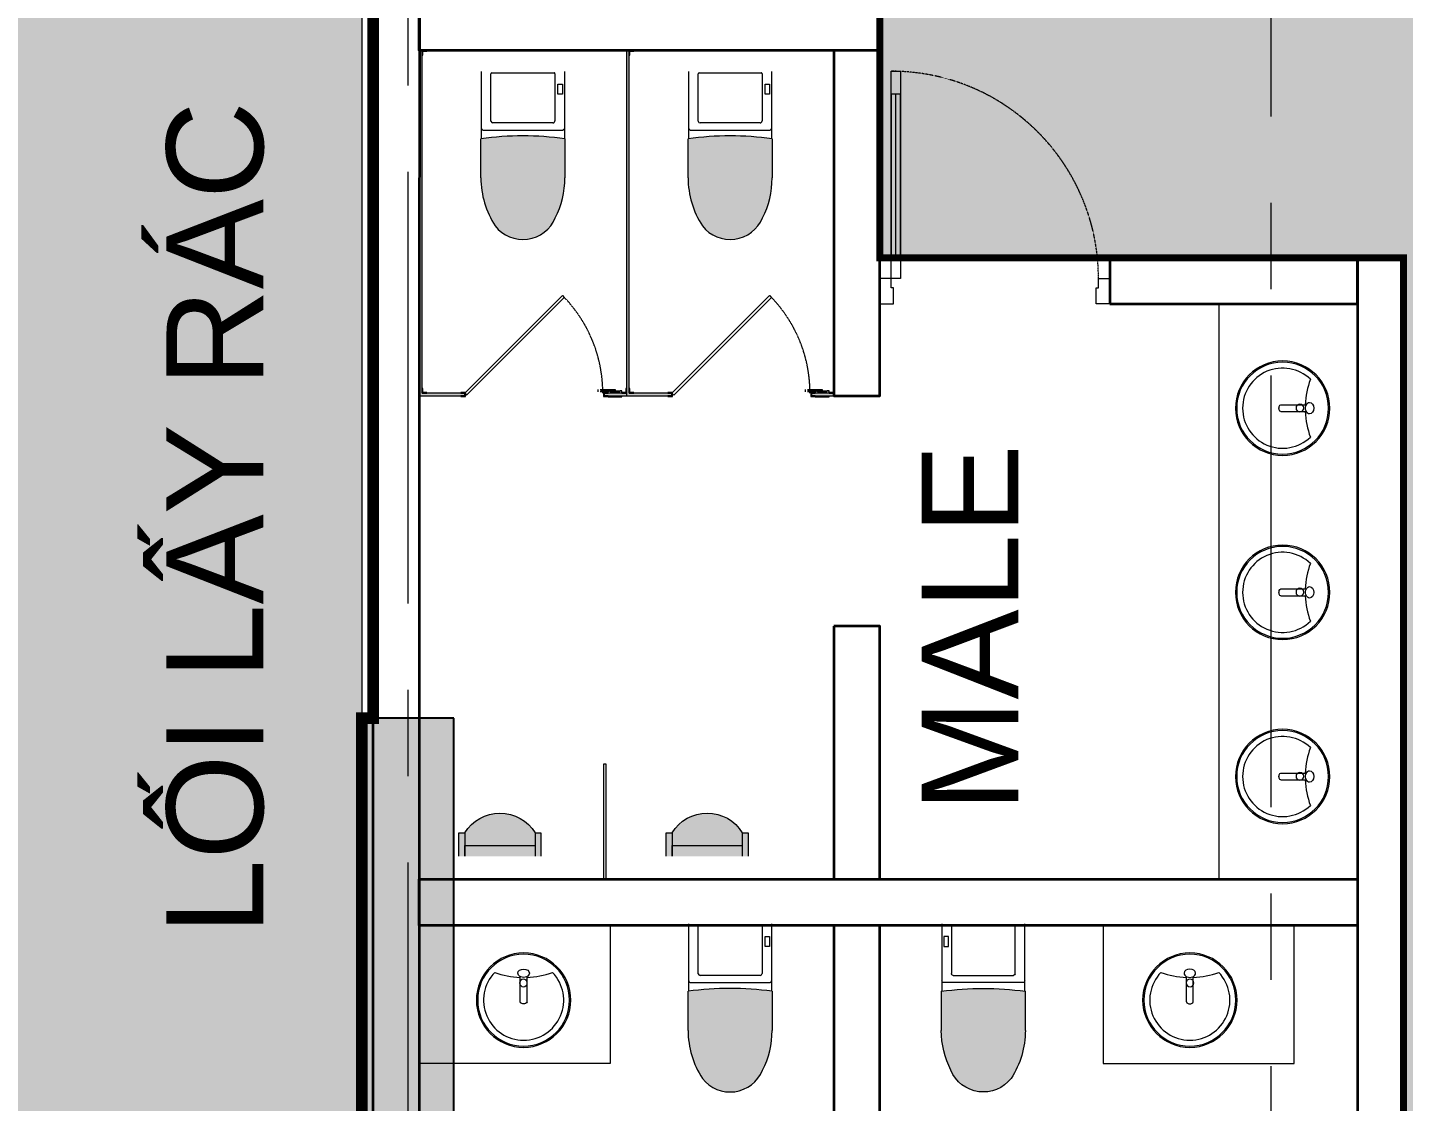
# Model space of a CAD drawing. Header units: millimetres. Extents: x -100356 to 314685, y 446 to 1273965.
# Drawn here: x 40589 to 46566, y 523458 to 528123 of the extents above; entities that cross this region are included whole.
import ezdxf

# ---------------------------------------------------------------- set-up
doc = ezdxf.new("R2010")
doc.units = ezdxf.units.MM
for name, pattern in [('20180221 BF$0$HIDDEN', [0.375, 0.25, -0.125]), ('CENTER', [2, 1.25, -0.25, 0.25, -0.25]), ('Core - tb$0$HIDDEN', [0.375, 0.25, -0.125]), ('Dash', [6, 3, -3]), ('Kume - D_W Swings', [4.4, 1.5, -0.7, 1.5, -0.7])]:
    doc.linetypes.add(name, pattern=pattern)
for name, color, linetype, lineweight in [('20180221 BF$0$@ color hatch', 7, 'Continuous', 13), ('@ color hatch', 7, 'Continuous', 13), ('A-_DOOR----_E', 7, 'Continuous', 9), ('A.Concrete', 7, 'Continuous', 25), ('A1 - dp$0$FURNITURE', 8, 'Continuous', 5), ('Core - tb$0$CUA', 5, 'Continuous', 9), ('gf$0$A-_DETA----_E', 8, 'Continuous', 9), ('LC.HA', 250, 'Continuous', 9), ('LGI', 250, 'CENTER', 9), ('luoicot', 30, 'Continuous', 13), ('M-_SANIFIXR_E', 7, 'Continuous', 9), ('TEXT', 6, 'Continuous', 20), ('TUONG 2', 2, 'Continuous', 35)]:
    doc.layers.add(name, color=color, linetype=linetype, lineweight=lineweight)
doc.layers.add('NAM', color=3, linetype='Continuous')
doc.layers.add('STR', color=7, linetype='Continuous')
doc.styles.add('VnArial', font='Font - TrueType - Arial.ttf')

# ---------------------------------------------------------------- blocks, each defined once
blk = doc.blocks.new('M_Urinal-Wall-3D - M_Urinal-Wall-3D-2211937-IDEA-4th Storey - Detail')
at = {"layer": 'M-_SANIFIXR_E'}
blk.add_hatch(color=10, dxfattribs=at).paths.add_polyline_path([(-109.1, 302.8), (-154.3, 297), (-196.6, 279.8), (-233.1, 252.4), (-261.5, 216.6), (-286.9, 216.6), (-286.9, 115), (69.2, 115), (69.2, 216.6), (43.3, 216.6), (15, 252.4), (-21.5, 279.8), (-63.8, 297)], flags=0)
at = {"layer": 'M-_SANIFIXR_E', "color": 8}
for p, q in [((-261.5, 216.6), (-286.9, 216.6)), ((-286.9, 216.6), (-286.9, 115)), ((-261.5, 216.6), (-261.5, 115)), ((69.2, 216.6), (43.3, 216.6)), ((43.3, 216.6), (43.3, 115)), ((69.2, 115), (69.2, 216.6)), ((43.3, 161.9), (-261.5, 161.9)), ((-261.5, 161.9), (-261.5, 115)), ((43.3, 115), (43.3, 161.9))]:
    blk.add_line(p, q, dxfattribs=at)
blk.add_arc((-109.1, 125), 177.8, 31.00272, 148.99728, dxfattribs=at)
blk = doc.blocks.new('Partition Toilet - 900x1500-513772-IDEA-4th Storey - Detail')
at = {"layer": 'M-_SANIFIXR_E'}
h = blk.add_hatch(color=10, dxfattribs=at)
h.paths.add_polyline_path([(-900, 1037.6), (-900, 0), (-703, 0), (-703, 12), (-888, 12), (-888, 1500), (-900, 1500), (-900, 1218.6)], flags=0)
h.paths.add_polyline_path([(-97, 0), (0, 0), (0, 12), (-97, 12)], flags=0)
h = blk.add_hatch(color=10, dxfattribs=at)
h.paths.add_polyline_path([(-888, 1480), (-885, 1480), (-885, 1497), (-888, 1500)], flags=0)
h.paths.add_polyline_path([(-888, 12), (-885, 15), (-888, 32)], flags=0)
h.paths.add_polyline_path([(-700, -3), (-703, 0), (-703, -3)], flags=0)
h.paths.add_polyline_path([(-720, 12), (-703, 12), (-700, 12), (-703, 15), (-720, 15)], flags=0)
h.paths.add_polyline_path([(-100, 12), (-97, 12), (-100, 15)], flags=0)
h.paths.add_polyline_path([(-20, 12), (0, 12.8), (-3, 15), (-20, 14.1)], flags=0)
for points in [[(-114.2, 17), (-78.3, 17.9), (-74.9, 22), (-50, 24), (-50, 27), (-114.2, 27)], [(-74.9, 22), (-69.8, 12), (-28.7, 15), (-28.8, 22), (-71.2, 22)], [(-70, -5), (-30, -5), (-30, 0), (-70, 0)]]:
    blk.add_hatch(color=10, dxfattribs=at).paths.add_polyline_path(points, flags=0)
at = {"layer": 'A-_DOOR----_E'}
for p, q in [((-700, 15), (-278.7, 436.3)), ((-694.5, 3.5), (-270.3, 427.8)), ((-278.7, 436.3), (-270.3, 427.8)), ((-700, 9), (-694.5, 3.5))]:
    blk.add_line(p, q, dxfattribs=at)
at = {"layer": 'A-_DOOR----_E', "linetype": 'Kume - D_W Swings'}
for start, end in [(1.44889, 45), (360, 0.48296)]:
    blk.add_arc((-703, 12), 600, start, end, dxfattribs=at)
at = {"layer": 'M-_SANIFIXR_E', "color": 8}
for p, q in [((-888, 1500), (-900, 1500)), ((-900, 1500), (-900, 0)), ((-888, 12), (-888, 1500)), ((-868, 1500), (-888, 1500)), ((-888, 1500), (-888, 1480)), ((-885, 1480), (-885, 1497)), ((-885, 1497), (-868, 1497)), ((-868, 1497), (-868, 1500)), ((-888, 1480), (-885, 1480)), ((-900, 0), (-703, 0)), ((-885, 32), (-888, 32)), ((-888, 32), (-888, 12)), ((-703, 12), (-888, 12)), ((-888, 12), (-868, 12)), ((-885, 15), (-885, 32)), ((-868, 15), (-885, 15)), ((-868, 12), (-868, 15)), ((-720, 15), (-720, 12)), ((-700, 15), (-720, 15)), ((-720, 12), (-703, 12)), ((-703, 0), (-720, 0)), ((-720, 0), (-720, -3)), ((-703, 0), (-703, 12)), ((-703, 12), (-703, 0)), ((-700, -3), (-700, 15)), ((-124.2, 27), (-124.2, 17)), ((-114.2, 27), (-114.2, 27)), ((-114.2, 27), (-50, 27)), ((-114.2, 17), (-114.2, 17)), ((-78.3, 17), (-114.2, 17)), ((-80, 15), (-100, 15)), ((-100, 15), (-100, -3)), ((0, 12), (-97, 12)), ((-97, 12), (-97, 0)), ((-97, 0), (-97, 12)), ((-97, 12), (-80, 12)), ((-97, 0), (0, 0)), ((-80, 0), (-97, 0)), ((-80, 12), (-80, 15)), ((-80, -3), (-80, 0)), ((-78.3, 22), (-20, 22)), ((-78.3, 22), (-78.3, 17)), ((-50, 27), (-50, 22)), ((-20, 22), (-28.3, 22)), ((-20, 15), (-20, 22)), ((-3, 15), (-20, 15)), ((-20, 15), (-20, 12)), ((-20, 12), (0, 12)), ((0, 32), (-3, 32)), ((-3, 32), (-3, 15)), ((0, 12), (0, 32)), ((0, 12), (0, 0)), ((-720, -3), (-700, -3)), ((-100, -3), (-80, -3)), ((-80, -5), (-71.2, -5)), ((-20, -5), (-80, -5)), ((-70, 0), (-70, -2)), ((-70, 0), (-70, -2)), ((-70, -5), (-70, 0)), ((-30, -2), (-70, -2)), ((-70, -5), (-30, -5)), ((-30, -5), (-70, -5)), ((-30, -2), (-30, 0)), ((-30, -2), (-30, 0)), ((-30, 0), (-30, -5)), ((-28.8, -5), (-20, -5)), ((-20, -5), (-20, 0))]:
    blk.add_line(p, q, dxfattribs=at)
blk = doc.blocks.new('Toilet - Toilet-2215860-IDEA-4th Storey - Detail')
at = {"layer": 'M-_SANIFIXR_E'}
blk.add_hatch(color=10, dxfattribs=at).paths.add_polyline_path([(182.5, 462.4), (177.5, 522.2), (163.1, 580.5), (139.9, 635.9), (120.5, 670.9), (92.3, 698.9), (57.8, 718.6), (19.5, 728.8), (-20.2, 728.7), (-58.6, 718.3), (-92.9, 698.4), (-120.9, 670.3), (-140.8, 635.9), (-163.8, 580.5), (-177.8, 522.2), (-182.5, 462.4), (-182.5, 292.7), (-61, 281.4), (61, 281.4), (182.5, 292.7)], flags=0)
at = {"layer": 'M-_SANIFIXR_E', "color": 8}
for p, q in [((-182.5, 292.7), (-182.5, 462.4)), ((182.5, 462.4), (182.5, 292.7)), ((-180, 0), (-180, 292.5)), ((171, 255), (-171, 255)), ((180, 292.5), (180, 0)), ((-138.9, 9.8), (-138.9, 214.9)), ((-130.4, 223.5), (130.4, 223.5)), ((138.7, 216.6), (138.7, 9.8)), ((-171.8, 98.1), (-151.8, 98.1)), ((-171.8, 55), (-171.8, 98.1)), ((-151.8, 98.1), (-151.8, 55)), ((-151.8, 55), (-171.8, 55)), ((135.1, 6.2), (-135.4, 6.2))]:
    blk.add_line(p, q, dxfattribs=at)
for centre, radius, start, end in [((0, 577.7), 152.3, 37.72912, 157.53889), ((-198.9, 462.4), 381.4, 0, 33.13591), ((198.9, 462.4), 381.4, 152.94568, 180), ((0, 1592.5), 1312.5, 262.00753, 277.99247), ((-170.8, 245.7), 9.3, 91.04595, 170.53949), ((170.8, 245.7), 9.3, 9.07887, 88.95405), ((-129.7, 214.2), 9.3, 94.49329, 175.50671), ((129.7, 214.2), 9.3, 15.05268, 85.50671), ((-135.4, 9.8), 3.57, 180, 270), ((135.1, 9.8), 3.57, 270, 0)]:
    blk.add_arc(centre, radius, start, end, dxfattribs=at)
blk = doc.blocks.new('*U264')
blk.add_line((-70, -100), (-70, -800))
for points in [[(-1000, 110), (-940, 110), (-940, 40), (-950, 40), (-950, 0), (-1000, 0)], [(0, 110), (-60, 110), (-60, 40), (-50, 40), (-50, 0), (0, 0)], [(-50, 0), (-50, -900), (-90, -900), (-90, 0)], [(-50, -100), (-90, -100), (-90, -800), (-50, -800)]]:
    blk.add_lwpolyline(points, close=True)
at = {"linetype": 'Core - tb$0$HIDDEN'}
blk.add_arc((-50, 0), 900, 180, 270, dxfattribs=at)
blk = doc.blocks.new('X-GRID')
at = {"layer": 'LGI', "ltscale": 1500}
for p, q in [((-13750, 49486.8), (-13750, -7272.6)), ((-10000, -7272.6), (-10000, 20900))]:
    blk.add_line(p, q, dxfattribs=at)
blk = doc.blocks.new('A$C60262ED2')
at = {"layer": 'LC.HA'}
h = blk.add_hatch(color=256, dxfattribs=at)
h.dxf.hatch_style = 1
h.paths.add_polyline_path([(17608.8, 44384), (17208.8, 44384), (17208.8, 41884), (17608.8, 41884)])
at = {"layer": 'STR', "ltscale": 1000, "elevation": 0}
blk.add_lwpolyline([(17608.8, 44384), (17208.8, 44384), (17208.8, 41884), (17608.8, 41884)], close=True, dxfattribs=at)
at = {"rotation": 180}
blk.add_blockref('X-GRID', (7408.8, 51484, 0), dxfattribs=at)
blk = doc.blocks.new('column')
at = {"layer": 'luoicot', "ltscale": 0.5}
blk.add_blockref('A$C60262ED2', (-47108.6, -40383.9, 0), dxfattribs=at)

msp = doc.modelspace()

# ---------------------------------------------------------------- hatches: boundary and pattern name
at = {"layer": '@ color hatch', "ltscale": 0.5}
h = msp.add_hatch(dxfattribs=at)
h.set_pattern_fill('CROSS', color=139, scale=300)
h.set_pattern_definition([(0, (403133.136, 611737.235), (75, 75), [37.5, -112.5]), (90, (403151.886, 611718.485), (-75, 75), [37.5, -112.5])])
edge = h.paths.add_edge_path()
edge.add_line((89436.4, 521620.8), (87938.5, 521231.2))
edge.add_arc((86679.7, 526070.1), 5000, 219.00149, 284.58167, ccw=False)
edge.add_line((82794, 522923.4), (81729.3, 522923.4))
edge.add_line((81729.3, 522923.4), (79041, 532423.4))
edge.add_line((79041, 532423.4), (42090.8, 532423.4))
edge.add_line((42090.8, 532423.4), (42090.8, 532512.6))
edge.add_arc((42490.8, 532512.4), 400, 90.39875, 179.96816, ccw=False)
edge.add_line((42488, 532912.4), (76917.8, 533152))
edge.add_arc((76942, 529679.8), 3472.2, 7.67833, 90.39875, ccw=False)
edge.add_line((80383.1, 530143.8), (80769.8, 527418.8))
edge.add_arc((87700.5, 528402.3), 7000.1, 188.07709, 284.35817)
edge = h.paths.add_edge_path()
edge.add_arc((87695.4, 528401.5), 3495, 188.07577, 235.93068, ccw=False)
edge.add_line((84235.1, 527910.5), (83848.4, 530635.5))
edge.add_arc((76917.8, 529652), 7000, 8.07709, 90)
edge.add_line((76917.8, 536652), (76917.6, 536667.4))
edge.add_line((76917.6, 536667.4), (84112.8, 536955.1))
edge.add_line((84112.8, 536955.1), (85737.6, 525506.4))
edge = h.paths.add_edge_path()
edge.add_line((85737.7, 525506.4), (102351.4, 529522.8))
edge.add_line((102351.4, 529522.8), (109839.3, 531263.4))
edge.add_line((109839.3, 531263.4), (116045.9, 533026.6))
edge.add_line((116045.9, 533026.6), (118020, 526826.4))
edge.add_arc((119619.7, 529939.4), 3500, 216.35249, 242.80246, ccw=False)
edge.add_arc((111163.1, 523715.5), 7000, 36.35249, 102.75231)
edge.add_line((109618, 530542.8), (88525.7, 525000.4))
edge.add_arc((87703.2, 528402.3), 3500, 235.83425, 283.59075, ccw=False)
edge = h.paths.add_edge_path()
edge.add_line((118016.9, 526825.3), (137345.4, 533030.3))
edge.add_line((137345.4, 533030.3), (137833, 532765.5))
edge.add_line((137833, 532765.5), (120689.5, 526606.9))
edge.add_arc((119617.7, 529951.9), 3512.6, 242.88861, 287.76602, ccw=False)
edge = h.paths.add_edge_path()
edge.add_line((97071, 507765.2), (96437.6, 506959.3))
edge.add_line((96437.6, 506959.3), (94736.4, 508296.5))
edge.add_arc((90719.6, 503186.1), 6500, 51.83222, 89.94553)
edge.add_line((90725.8, 509686.1), (89937.8, 509686.1))
edge.add_line((89937.8, 509686.1), (89937.8, 510323.3))
edge.add_line((89937.8, 510323.3), (93816.5, 510323.3))
edge.add_line((93816.5, 510323.3), (97071, 507765.2))
edge = h.paths.add_edge_path()
edge.add_line((79665.1, 509835.3), (80607.3, 510323.3))
edge.add_line((80607.3, 510323.3), (84937.8, 510323.3))
edge.add_line((84937.8, 510323.3), (84937.8, 509723.3))
edge.add_line((84937.8, 509723.3), (84791.2, 509725.4))
edge.add_arc((84721, 504795.6), 4930.3, 89.18368, 127.18723)
edge.add_line((81741, 508723.4), (80241, 508723.4))
edge.add_line((80241, 508723.4), (79665.1, 509835.3))
edge = h.paths.add_edge_path()
edge.add_line((91554.1, 502708.5), (85096.4, 502708.5))
edge.add_arc((85096.4, 497708.5), 5000, 90, 96.8669)
edge.add_line((84498.6, 502672.6), (82274.9, 502404.8))
edge.add_arc((82696.5, 498932.6), 3497.7, 96.92274, 140.01038)
edge.add_line((80016.7, 501180.4), (79997.8, 501152.2))
edge.add_arc((80247.3, 500985.5), 300, 146.24219, 281.30664)
edge.add_line((80306.1, 500691.3), (81150.5, 500860.1))
edge.add_line((81150.5, 500860.1), (91589.8, 502110.6))
edge.add_arc((91554.1, 502408.5), 300, 276.83065, 450)
h.paths.add_polyline_path([(73941.8, 501126.4), (75241.8, 501126.4), (75241.8, 507544.4), (73941.8, 507544.4)])
edge = h.paths.add_edge_path(flags=17)
edge.add_line((40779.5, 501121.8), (42692.6, 501123.4))
edge.add_arc((53136.5, 502117.6), 10491.2, 185.43737, 270.01994)
edge.add_line((53140.2, 491626.4), (67813.8, 491626.4))
edge.add_arc((67287.3, 491027.5), 797.4, -40.5689, 48.67962, ccw=False)
edge.add_arc((65269, 492825.1), 3500, 269.93669, 318.5659, ccw=False)
edge.add_line((65265.1, 489325.1), (50841.8, 489341))
edge.add_arc((50846.7, 492844.4), 3503.4, 234.45197, 269.91888, ccw=False)
edge.add_line((48809.9, 489994), (42103.1, 494789.5))
edge.add_arc((44138.9, 497636.6), 3500, 180, 234.43416, ccw=False)
edge.add_line((40638.9, 497636.6), (40779.5, 501121.8))
edge = h.paths.add_edge_path()
edge.add_line((27372.8, 515162.9), (27196.6, 510021.2))
edge.add_line((27196.6, 510021.2), (29828.2, 508257.7))
edge.add_line((29828.2, 508257.7), (29796.3, 507297.8))
edge.add_line((29796.3, 507297.8), (35957.2, 507270.2))
edge.add_line((35957.2, 507270.2), (35974.3, 504309.1))
edge.add_line((35974.3, 504309.1), (35929.5, 496299.2))
edge.add_line((35929.5, 496299.2), (36078.4, 490697.9))
edge.add_line((36078.4, 490697.9), (36004.4, 487696.4))
edge.add_line((36004.4, 487696.4), (36054.2, 485829.3))
edge.add_line((36054.2, 485829.3), (72942, 485774.8))
edge.add_line((72942, 485774.8), (72942, 491323.3))
edge.add_line((72942, 491323.3), (71061.6, 488875))
edge.add_arc((64850.8, 493645.1), 7831.2, 273.06105, 322.47468, ccw=False)
edge.add_line((65269, 485825.1), (50837.9, 485841))
edge.add_arc((50845.6, 492841), 7000, 234.43415, 269.9367, ccw=False)
edge.add_line((46774.2, 487146.9), (40067.4, 491942.4))
edge.add_arc((44138.9, 497636.6), 7000, 177.62767, 234.43416, ccw=False)
edge.add_line((37144.9, 497926.3), (37422.6, 504627.5))
edge.add_arc((33909.3, 504508.1), 3515.4, 1.94753, 89.8984)
edge.add_arc((34399.5, 515034.5), 7027.8, 178.9533, 266.05143, ccw=False)
edge = h.paths.add_edge_path(flags=17)
edge.add_line((32240.9, 513417.6), (32240.9, 512245.5))
edge.add_arc((34372.8, 515031.4), 3508, 232.57532, 269.97843)
edge.add_line((34371.4, 511523.4), (42098.1, 511523.4))
edge.add_line((42098.1, 511523.4), (42098.1, 513423.4))
edge.add_line((42098.1, 513423.4), (32240.9, 513417.6))
h.paths.add_polyline_path([(27674.1, 527016.5), (27687, 527215.4), (27259.7, 527243), (26871.5, 528640.4), (26469.2, 532762.1), (26469.2, 559295), (25866.1, 559191.9), (26203.5, 551702.1), (26288.1, 538646.2), (25993.3, 535582.1), (26674.5, 528603.6), (27105, 527052.6)])
h = msp.add_hatch(color=31, dxfattribs=at)
edge = h.paths.add_edge_path()
edge.add_line((46565.7, 522823.3), (46565.7, 527123.3))
edge.add_line((46565.7, 527123.3), (44290.7, 527123.2))
edge.add_line((44290.7, 527123.2), (44290.7, 529523.3))
edge.add_line((44290.7, 529523.3), (48841, 529523.3))
edge.add_line((48841, 529523.3), (48841, 532223.3))
edge.add_line((48841, 532223.3), (72890.8, 532223.3))
edge.add_line((72890.8, 532223.3), (72890.8, 530723.4))
edge.add_line((72890.8, 530723.4), (77741, 530723.4))
edge.add_line((77741, 530723.4), (77741, 532123.4))
edge.add_line((77741, 532123.4), (78889.8, 532223.4))
edge.add_line((78889.8, 532223.4), (80213.3, 527546.2))
edge.add_line((80213.3, 527546.2), (81578, 522723.4))
edge.add_line((81578, 522723.4), (82699.8, 522723.4))
edge.add_arc((86679.7, 526070.1), 5200, 220.06054, 284.58167)
edge.add_line((87988.8, 521037.6), (89366.9, 521396.1))
edge.add_line((89366.9, 521396.1), (90071.8, 518686.3))
edge.add_line((90071.8, 518686.3), (102649, 521975))
edge.add_line((102649, 521975), (101940, 524686.3))
edge.add_line((101940, 524686.3), (105254.5, 525552.9))
edge.add_line((105254.5, 525552.9), (105873.7, 520392.7))
edge.add_line((105873.7, 520392.7), (115248.8, 521517.6))
edge.add_line((115248.8, 521517.6), (118790.5, 521947.4))
edge.add_line((118790.5, 521947.4), (118785.3, 521990.8))
edge.add_line((118785.3, 521990.8), (125805.4, 524512.9))
edge.add_line((125805.4, 524512.9), (127750.2, 510359.7))
edge.add_line((127750.2, 510359.7), (100229.7, 507063.2))
edge.add_line((100229.7, 507063.2), (94046.4, 511923.3))
edge.add_line((94046.4, 511923.3), (79547.9, 511921))
edge.add_line((79547.9, 511921), (79547.2, 516673.4))
edge.add_line((79547.2, 516673.4), (72140.7, 516673.4))
edge.add_line((72140.7, 516673.4), (72140.7, 522823.3))
edge.add_line((72140.7, 522823.3), (46565.7, 522823.3))
h.paths.add_polyline_path([(51590.8, 520923.3), (51590.8, 516623.5), (63470.9, 516623.5), (63470.9, 518520.3), (62390.9, 518520.3), (62190.9, 518520.3), (62190.7, 520923.3)], flags=17)
at = {"layer": 'NAM', "ltscale": 0.5}
h = msp.add_hatch(color=252, dxfattribs=at)
h.dxf.hatch_style = 1
h.paths.add_polyline_path([(32241, 532223.4), (42040.9, 532223.4), (42040.9, 522923.2), (32241, 522923.2)])
edge = h.paths.add_edge_path()
edge.add_line((72942, 485774.8), (72942, 491323.3))
edge.add_arc((71434.5, 498810.2), 7637.2, 281.38422, 320.25962)
edge.add_line((77307.1, 493927.7), (79277, 496404.5))
edge.add_arc((81826.6, 494376.7), 3257.7, 96.88602, 141.50379, ccw=False)
edge.add_line((81436, 497610.9), (85767.8, 498129.7))
edge.add_line((85767.8, 498129.7), (87271, 485753.7))
edge.add_line((87271, 485753.7), (72942, 485774.8))

# ---------------------------------------------------------------- linework, layer by layer
at = {"color": 3, "linetype": 'Dash', "ltscale": 30, "const_width": 50, "elevation": 0}
msp.add_lwpolyline([(72607.7, 497623.5), (53140.2, 497626.4, -0.349732), (48753.4, 501123.4), (41139.8, 501123.4), (41135.4, 511517.3), (42098.1, 511517.3), (42098.1, 513423.4), (35885.6, 513423.4), (35885.6, 514943.4), (32240.9, 514943.4), (32240.9, 521123.4), (34741, 521123.4), (34741.1, 522620.3), (34741.2, 522923.4), (42040.9, 522923.4), (42041, 525123.4), (42090.3, 525123.4), (42090.9, 532417.1), (42090.8, 532423.4), (79041, 532423.4)], format="xyb", dxfattribs=at)
at = {"layer": '20180221 BF$0$@ color hatch', "color": 7, "linetype": '20180221 BF$0$HIDDEN', "ltscale": 1000, "const_width": 30, "elevation": 0}
msp.add_lwpolyline([(72140.7, 522823.3), (46565.7, 522823.3), (46565.7, 527123.3), (44290.7, 527123.2), (44290.7, 529523.3), (48841, 529523.3), (48841, 532223.3), (72890.8, 532223.3)], dxfattribs=at)
at = {"layer": 'A1 - dp$0$FURNITURE', "elevation": 0}
for points in [[(46365.7, 526923.3), (46365.7, 524423.3), (45765.7, 524423.3), (45765.7, 526923.3)], [(42290.3, 524223.2), (43119.7, 524223.2), (43119.7, 523623.2), (42290.3, 523623.2)], [(46091.1, 524223.2), (45261.7, 524223.2), (45261.7, 523623.2), (46091.1, 523623.2)]]:
    msp.add_lwpolyline(points, close=True, dxfattribs=at)
at = {"layer": 'gf$0$A-_DETA----_E', "elevation": 0}
msp.add_lwpolyline([(32241, 532223.4), (42040.9, 532223.4), (42040.9, 522923.2), (32241, 522923.2)], close=True, dxfattribs=at)
at = {"layer": 'M-_SANIFIXR_E', "color": 8}
for p, q in [((46033.4, 526484.8, 0), (46143.5, 526484.8, 0)), ((46033.4, 526454.8, 0), (46143.5, 526454.8, 0)), ((46033.4, 525684.8, 0), (46143.5, 525684.8, 0)), ((46033.4, 525654.8, 0), (46143.5, 525654.8, 0)), ((46033.4, 524884.8, 0), (46143.5, 524884.8, 0)), ((46033.4, 524854.8, 0), (46143.5, 524854.8, 0)), ((42728.7, 523890.9, 0), (42728.7, 524001, 0)), ((42758.7, 523890.9, 0), (42758.7, 524001, 0)), ((45622.7, 523890.9, 0), (45622.7, 524001, 0)), ((45652.7, 523890.9, 0), (45652.7, 524001, 0))]:
    msp.add_line(p, q, dxfattribs=at)
at = {"layer": 'M-_SANIFIXR_E', "color": 8, "elevation": 0}
msp.add_lwpolyline([(43090.8, 524923.2), (43090.8, 524423.2), (43102.8, 524423.2), (43102.8, 524923.2)], close=True, dxfattribs=at)
at = {"layer": 'M-_SANIFIXR_E', "color": 8}
for centre, radius, start, end in [((46040.8, 526469.8, 0), 205, 90, 270), ((46040.8, 526469.8, 0), 199.5, 0, 180), ((46040.8, 526469.8, 0), 174.1, 46.21217, 180), ((46040.8, 526469.8, 0), 205, 270, 90), ((46504.7, 526469.8, 0), 365.7, 159.90583, 177.64951), ((46040.8, 526469.8, 0), 199.5, 180, 0), ((46040.8, 526469.8, 0), 174.1, 180, 313.78783), ((46115.7, 526470.6, 0), 16.8, 0, 180), ((46115.7, 526470.6, 0), 16.8, 180, 0), ((46504.7, 526469.8, 0), 365.7, 182.35049, 200.09417), ((46040.8, 525669.8, 0), 205, 90, 270), ((46040.8, 525669.8, 0), 199.5, 0, 180), ((46040.8, 525669.8, 0), 205, 270, 90), ((46040.8, 525669.8, 0), 174.1, 46.21217, 180), ((46504.7, 525669.8, 0), 365.7, 159.90583, 177.64951), ((46115.7, 525670.6, 0), 16.8, 0, 180), ((46040.8, 525669.8, 0), 199.5, 180, 0), ((46040.8, 525669.8, 0), 174.1, 180, 313.78783), ((46115.7, 525670.6, 0), 16.8, 180, 0), ((46504.7, 525669.8, 0), 365.7, 182.35049, 200.09417), ((46040.8, 524869.8, 0), 205, 90, 270), ((46040.8, 524869.8, 0), 199.5, 0, 180), ((46040.8, 524869.8, 0), 174.1, 46.21217, 180), ((46040.8, 524869.8, 0), 205, 270, 90), ((46504.7, 524869.8, 0), 365.7, 159.90583, 177.64951), ((46040.8, 524869.8, 0), 199.5, 180, 0), ((46040.8, 524869.8, 0), 174.1, 180, 313.78783), ((46115.7, 524870.6, 0), 16.8, 0, 180), ((46115.7, 524870.6, 0), 16.8, 180, 0), ((46504.7, 524869.8, 0), 365.7, 182.35049, 200.09417), ((42743.7, 523898.3, 0), 205, 0, 180), ((42743.7, 523898.3, 0), 199.5, 90, 270), ((42743.7, 523898.3, 0), 199.5, 270, 90), ((45637.7, 523898.3, 0), 205, 0, 180), ((45637.7, 523898.3, 0), 199.5, 90, 270), ((45637.7, 523898.3, 0), 199.5, 270, 90), ((42743.7, 523898.3, 0), 174.1, 136.21217, 270), ((42743.7, 524362.2, 0), 365.7, 249.90583, 267.64951), ((42743.7, 523898.3, 0), 174.1, 270, 43.78783), ((42743.7, 524362.2, 0), 365.7, 272.35049, 290.09417), ((45637.7, 523898.3, 0), 174.1, 136.21217, 270), ((45637.7, 524362.2, 0), 365.7, 249.90583, 267.64951), ((45637.7, 523898.3, 0), 174.1, 270, 43.78783), ((45637.7, 524362.2, 0), 365.7, 272.35049, 290.09417), ((42743, 523973.2, 0), 16.8, 90, 270), ((42743, 523973.2, 0), 16.8, 270, 90), ((45638.5, 523973.2, 0), 16.8, 90, 270), ((45638.5, 523973.2, 0), 16.8, 270, 90), ((42743.7, 523898.3, 0), 205, 180, 0), ((45637.7, 523898.3, 0), 205, 180, 0)]:
    msp.add_arc(centre, radius, start, end, dxfattribs=at)
at = {"layer": 'M-_SANIFIXR_E', "color": 8, "extrusion": (0, 0, -1)}
for centre, major_axis, ratio, start_param, end_param in [((46033.4, 526469.8, 0), (0, -15), 0.57735, 0, 3.141593), ((46157.9, 526469.8, 0), (0, -25), 0.72, 0, 3.141593), ((46157.9, 526469.8, 0), (0, -25), 0.72, 3.141593, 6.283185), ((46033.4, 525669.8, 0), (0, -15), 0.57735, 0, 3.141593), ((46157.9, 525669.8, 0), (0, -25), 0.72, 0, 3.141593), ((46157.9, 525669.8, 0), (0, -25), 0.72, 3.141593, 6.283185), ((46033.4, 524869.8, 0), (0, -15), 0.57735, 0, 3.141593), ((46157.9, 524869.8, 0), (0, -25), 0.72, 0, 3.141593), ((46157.9, 524869.8, 0), (0, -25), 0.72, 3.141593, 6.283185), ((42743.7, 524015.4, 0), (25, 0), 0.72, 3.141593, 6.283185), ((42743.7, 524015.4, 0), (25, 0), 0.72, 0, 3.141593), ((42743.7, 523890.9, 0), (15, 0), 0.57735, 0, 3.141593)]:
    msp.add_ellipse(centre, major_axis=major_axis, ratio=ratio, start_param=start_param, end_param=end_param, dxfattribs=at)
at = {"layer": 'M-_SANIFIXR_E', "color": 8}
for centre, major_axis, ratio, start_param, end_param in [((45637.7, 524015.4, 0), (-25, 0), 0.72, 3.141593, 6.283185), ((45637.7, 524015.4, 0), (-25, 0), 0.72, 0, 3.141593), ((45637.7, 523890.9, 0), (-15, 0), 0.57735, 0, 3.141593)]:
    msp.add_ellipse(centre, major_axis=major_axis, ratio=ratio, start_param=start_param, end_param=end_param, dxfattribs=at)
at = {"layer": 'TUONG 2', "ltscale": 0.5, "elevation": 0}
for points in [[(42090.2, 522723.2), (42090.8, 532223.3), (42290.8, 532223.3), (42290.2, 522723.2)], [(42290.5, 528223.3), (44290.6, 528223.4), (44290.6, 528023.4), (42290.5, 528023.2)], [(44090.6, 528023.4), (44090.7, 526523.5), (44290.7, 526523.5), (44290.6, 528023.4)], [(45290, 526923.3), (46365.7, 526923.3), (46365.7, 527123.3), (45290, 527123.3)], [(46365.7, 527123.3), (46365.7, 522823.3), (46565.7, 522823.3), (46565.7, 527123.3)], [(44090.6, 525523.5), (44090.7, 524423.2), (44290.7, 524423.2), (44290.6, 525523.5)], [(42290.3, 524423.2), (46365.7, 524423.3), (46365.7, 524223.3), (42290.3, 524223.2)], [(44090.7, 524223.2), (44090.8, 522823.3), (44290.8, 522823.3), (44290.7, 524223.2)]]:
    msp.add_lwpolyline(points, close=True, dxfattribs=at)

# ---------------------------------------------------------------- block references
at = {"layer": 'A.Concrete'}
msp.add_blockref('column', (71940.9, 521123.4, 0), dxfattribs=at)
at = {"layer": 'Core - tb$0$CUA', "rotation": 180}
msp.add_blockref('*U264', (44290.7, 527033.3, 0), dxfattribs=at)
at = {"layer": 'M-_SANIFIXR_E', "color": 8}
for p in [(43190.7, 526523.5, 0), (44090.7, 526523.5, 0)]:
    msp.add_blockref('Partition Toilet - 900x1500-513772-IDEA-4th Storey - Detail', p, dxfattribs=at)
at = {"layer": 'M-_SANIFIXR_E', "color": 8, "rotation": 180.0000000000003}
for p in [(42740.7, 527932.5, 0), (43640.7, 527932.5, 0), (43640.7, 524229.4, 0)]:
    msp.add_blockref('Toilet - Toilet-2215860-IDEA-4th Storey - Detail', p, dxfattribs=at)
at = {"layer": 'M-_SANIFIXR_E', "color": 8, "xscale": -1}
for p in [(42531.9, 524408.2, 0), (43432, 524408.4, 0)]:
    msp.add_blockref('M_Urinal-Wall-3D - M_Urinal-Wall-3D-2211937-IDEA-4th Storey - Detail', p, dxfattribs=at)
at = {"layer": 'M-_SANIFIXR_E', "color": 8, "xscale": -1, "rotation": 180}
msp.add_blockref('Toilet - Toilet-2215860-IDEA-4th Storey - Detail', (44740.7, 524229.4, 0), dxfattribs=at)

# ---------------------------------------------------------------- texts
at = {"layer": 'TEXT', "style": 'VnArial'}
for s, p in [('LỐI LẤY RÁC', (41612.4, 524182.8, 0)), ('MALE ', (44892.3, 524715.7, 0))]:
    msp.add_text(s, height=420, rotation=90, dxfattribs=at).set_placement(p)

doc.saveas('drawing.dxf')
